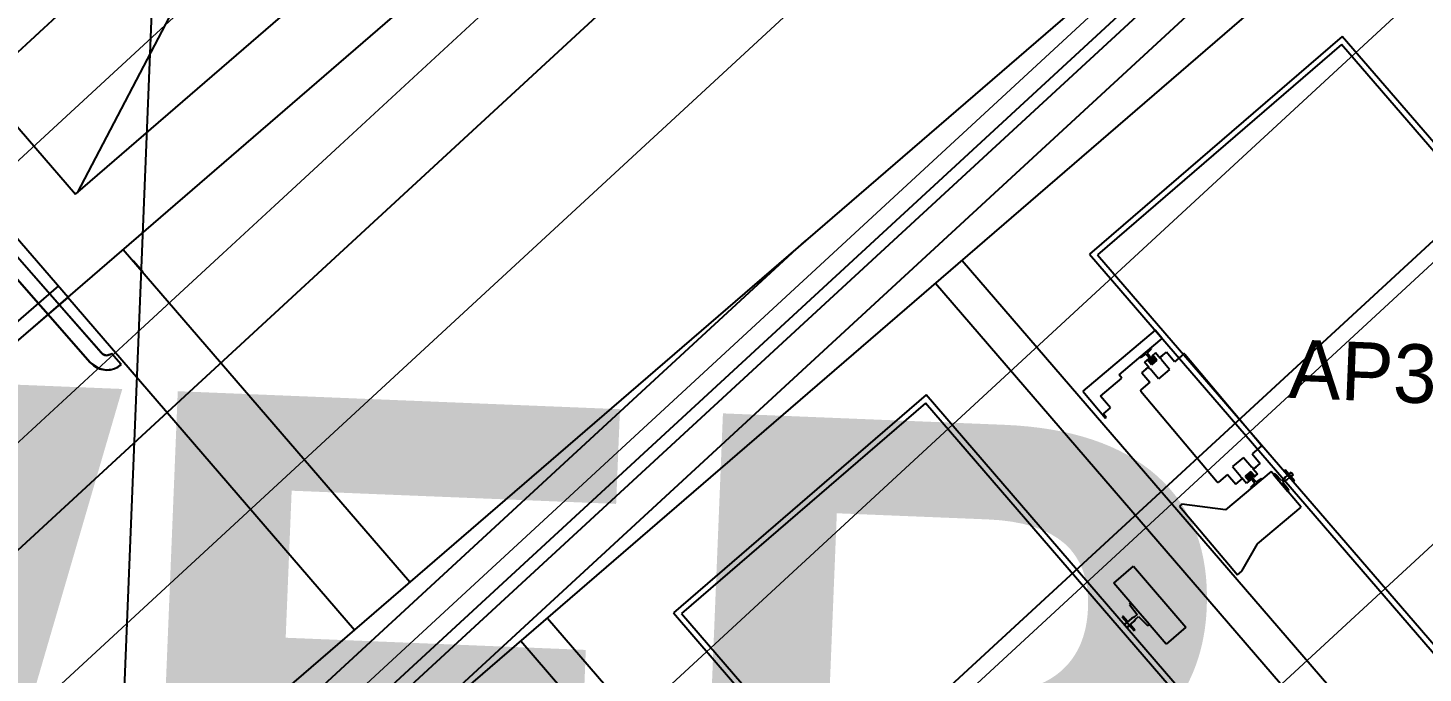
# Model space of a CAD drawing. Extents: x -678889171 to 586587, y -792238163 to 335485.
# Drawn here: x -678732880 to -678728115, y -792161297 to -792159094 of the extents above; entities that cross this region are included whole.
import ezdxf
from ezdxf.enums import TextEntityAlignment as Align

# ---------------------------------------------------------------- set-up
doc = ezdxf.new("R2010")
doc.units = 0
doc.header["$MEASUREMENT"] = 0
for name, color, linetype in [('A-ANNO-LEGN', 252, 'Continuous'), ('A-FLOR-PATT', 252, 'Continuous'), ('A-SITE-PATT', 252, 'Continuous'), ('A-WALL', 252, 'Continuous')]:
    doc.layers.add(name, color=color, linetype=linetype)
doc.layers.add('BASEMENT3 LAYOUT$0$HATCH5', color=252, linetype='Continuous', lineweight=15)
doc.styles.add('BASEMENT3 LAYOUT$0$EN-SB', font='swissb.ttf')
doc.styles.add('Elevator tower A$0$AR-SR', font='sarb.shx')
doc.styles.add('Ground floor Towers$0$$Bas01-Rname$0$EN-SC', font='swissc.ttf')
doc.styles.add('Ground floor Towers$0$$Bas01-Rname$0$EN-SCL', font='swisscl.ttf')
doc.styles.add('Ground floor Towers$0$04-Ground Floor$0$V2-lower ground$0$LEVEL  FOR LICENSE LOWER GR$0$$LG- LEVEL$0$AR-SR', font='sarb.shx')

# ---------------------------------------------------------------- blocks, each defined once
blk = doc.blocks.new('A$C61C61320')
at = {"layer": 'BASEMENT3 LAYOUT$0$HATCH5'}
h = blk.add_hatch(dxfattribs=at)
h.set_pattern_fill('JIS_WOOD', color=256, scale=1000, style=0)
h.set_pattern_definition([(45, (-845680.2949388556, -470481.0696760565), (-499.9999991609842, 499.9999991609843), [])])
h.paths.add_polyline_path([(12440.74077330553, -169431.9252005816), (13408.27617370361, -243253.7315873399), (7111.185080291936, -248399.4795461658), (-61957.46107163071, -237877.8060760189), (-55832.26724016038, -200866.3395951205), (-20860.02674167091, -206712.4958959252), (-20783.43353955913, -208437.764712235), (-16504.6553898881, -208719.7022090854), (-18718.17453308101, -208569.0044804074), (-18168.17453308101, -169431.9252005816)])
at = {"layer": 'BASEMENT3 LAYOUT$0$HATCH5', "style": 'BASEMENT3 LAYOUT$0$EN-SB'}
blk.add_text('TOWER (A)', height=2000, dxfattribs=at).set_placement((-23889.31892161025, -222686.1925793323))
blk = doc.blocks.new('2')
at = {"layer": 'BASEMENT3 LAYOUT$0$HATCH5', "style": 'BASEMENT3 LAYOUT$0$EN-SB'}
blk.add_text('TOWER (A)', height=2000, dxfattribs=at).set_placement((94031.53737998311, 9511.168125299038))
blk = doc.blocks.new('GR')
at = {"layer": 'A-FLOR-PATT'}
for p, q in [((70490, 90900), (70490, 1700)), ((71311.58332359744, 29555.20150613211), (70261.44996513217, 27336.86524036629)), ((74626.76612781573, 29027.74407924579), (69954.09477021193, 24654.39954858962)), ((74626.76612702776, 29027.74408097002), (69954.09476942396, 24654.39955031385)), ((70149.300244994, 24445.83353590424), (74677.26045487431, 28973.79374578461)), ((70245.11890664184, 26979.15744717723), (72288.00297397026, 28894.00419076256)), ((70256.31444777147, 27332.30116056394), (71934.41283161944, 28905.19497891194)), ((71209.36516275717, 25281.39205064077), (74785.79927040398, 28857.82615828759)), ((70519.47076322368, 24635.69162190981), (74608.05820113185, 28462.3680862295)), ((70519.4707624384, 24635.69162363654), (74608.05820034302, 28462.36808795466)), ((74556.23175021607, 28045.6864225287), (73724.35740412591, 27267.25401628352)), ((74555.3103374601, 28017.9225130057), (73752.12131364892, 27266.33260352755)), ((75990.16380100945, 26484.56164936602), (74555.3103374601, 28017.9225130057)), ((76023.29620988591, 26477.90317215424), (74556.23175021607, 28045.6864225287)), ((69281.54735442088, 28004.47256581702), (70245.11890664184, 26979.15744717723)), ((69635.28062657232, 27993.12947642117), (70256.31444777147, 27332.30116056394)), ((69191.52085087082, 27954.24511547464), (70329.73304784327, 26759.48750066459)), ((70329.73304784326, 26759.48750066458), (69191.52085087085, 27954.2451154746)), ((70251.30086700858, 26914.25293026688), (69262.267756099, 27951.97623072698)), ((70365.9855361259, 26793.92232451079), (69262.26775609901, 27951.97623072696)), ((70040.76142946433, 24561.80112340144), (72752.53029312345, 27273.56998706056)), ((73724.35740412591, 27267.25401628352), (75191.42186379578, 25699.47076590903)), ((73752.12131364892, 27266.33260352755), (75186.97477719831, 25732.97173988793)), ((73290.20460400498, 27228.97970614035), (75066.87734401126, 25330.70533834525)), ((70426.43578557548, 27149.72220013443), (71450.80981365658, 26055.2364702898)), ((70461.75975789475, 27113.69098886145), (70495.95340772787, 27077.21093525556)), ((73202.5920160498, 27146.97949619063), (74979.26475605609, 25248.70512839553)), ((73958.49301683079, 27017.04422523078), (73720.1872090917, 26799.03356641697)), ((73983.36115281715, 26989.8610532454), (73958.49301683079, 27017.04422523078)), ((69371.56311481807, 26161.56215143243), (70246.10943607602, 26980.08587761903)), ((70244.34058475828, 26978.42790645192), (70074.43831293333, 26819.4118412898)), ((70243.9095606689, 26978.88842940583), (71268.28358875017, 25884.40269956102)), ((73929.44786171266, 26940.53925020577), (73983.36115281715, 26989.8610532454)), ((73842.00865849284, 26860.54674611622), (73929.44786171266, 26940.53925020577)), ((73948.02302923608, 26957.53247646306), (73910.87269418933, 26923.54602394838)), ((73910.87269418933, 26923.54602394838), (73914.49213995399, 26921.86387908258)), ((73914.49213995399, 26921.86387908258), (73931.16828216169, 26935.24730555862)), ((73931.16828216169, 26935.24730555862), (73941.26060068286, 26924.21546826113)), ((73934.56617865988, 26938.35582255686), (73949.37721066861, 26953.77798693176)), ((73944.65849718105, 26927.32398525949), (73934.56617865988, 26938.35582255686)), ((73941.26060068286, 26924.21546826113), (73945.06550036407, 26919.37408789707)), ((73949.14297616188, 26923.10430829503), (73944.65849718105, 26927.32398525949)), ((73949.37721066861, 26953.77798693176), (73948.02302923608, 26957.53247646306)), ((73959.67048706285, 26911.59676548789), (73949.14297616188, 26923.10430829503)), ((73963.40268961426, 26939.81138803263), (73950.71720935444, 26928.20625790555)), ((73954.34163228584, 26931.52200937047), (73950.71720935444, 26928.20625790555)), ((73965.22362201312, 26912.34940758077), (73950.71720935444, 26928.20625790555)), ((73965.22362201312, 26912.34940758077), (73950.71720935444, 26928.20625790555)), ((73968.84804494453, 26915.66515904563), (73954.34163228584, 26931.52200937047)), ((73979.98144693855, 26921.68927337558), (73963.40268961426, 26939.81138803263)), ((73977.82620848631, 26924.04514828103), (74000.02579894118, 26944.35412600325)), ((73986.88726581489, 26932.33452694319), (73977.82620848631, 26924.04514828103)), ((73977.82620848631, 26924.04514828103), (73986.88726581489, 26932.33452694319)), ((73979.98144693855, 26921.68927337558), (73981.11407910459, 26922.72544570841)), ((73984.42983056945, 26919.10102277706), (73981.11407910459, 26922.72544570841)), ((74029.03862425861, 26912.64042535357), (74000.02579894118, 26944.35412600325)), ((74058.94011344254, 26939.99537493859), (74029.03862425861, 26912.64042535357)), ((74063.27772244024, 26939.80245527197), (74336.82721829032, 26640.78756343207)), ((70364.59769156085, 26796.03563366299), (70251.30086700858, 26914.25293026688)), ((73919.3823887177, 26870.57865591036), (73941.58197917242, 26890.88763363255)), ((73939.84394056021, 26918.25900351108), (73927.15846030033, 26906.65387338409)), ((73943.73721762461, 26888.53175872713), (73927.15846030033, 26906.65387338409)), ((73932.52092184398, 26882.59825497048), (73941.58197917242, 26890.88763363255)), ((73939.84394056021, 26918.25900351108), (73936.21951762882, 26914.94325204627)), ((73950.72593028752, 26899.08640172143), (73936.21951762882, 26914.94325204627)), ((73954.35035321895, 26902.40215318618), (73939.84394056021, 26918.25900351108)), ((73954.35035321895, 26902.40215318618), (73939.84394056021, 26918.25900351108)), ((73943.73721762461, 26888.53175872713), (73942.60458545852, 26887.49558639442)), ((73945.92033692339, 26883.87116346302), (73942.60458545852, 26887.49558639442)), ((73945.06550036407, 26919.37408789707), (73955.59301126498, 26907.86654508996)), ((73947.05296908948, 26884.90733579572), (73945.92033692339, 26883.87116346302)), ((73976.89473227308, 26852.28752941321), (73947.05296908948, 26884.90733579572)), ((73968.84804494453, 26915.66515904563), (73950.72593028752, 26899.08640172143)), ((73954.43834435439, 26906.81021458647), (73960.82515397333, 26912.65309599141)), ((73954.91763564739, 26903.14660744928), (73954.43834435439, 26906.81021458647)), ((73960.80311922885, 26912.6329378206), (73954.46037909896, 26906.83037275713)), ((73955.59301126498, 26907.86654508996), (73959.67048706285, 26911.59676548789)), ((73964.43174584229, 26911.85045504454), (73960.82515397333, 26912.65309599141)), ((74013.13896158704, 26885.44504406169), (73976.89473227308, 26852.28752941321)), ((73983.2971984034, 26918.06485044429), (73984.42983056945, 26919.10102277706)), ((74013.13896158704, 26885.44504406169), (73983.2971984034, 26918.06485044429)), ((73781.27966572519, 26785.0163237575), (73851.95591288735, 26849.67347732207)), ((73851.95591288735, 26849.67347732207), (73842.00865849284, 26860.54674611622)), ((73948.39521403512, 26838.86495526065), (73918.49372485111, 26811.51000567563)), ((73919.3823887177, 26870.57865591036), (73948.39521403512, 26838.86495526065)), ((70370.5081599712, 26790.16495360209), (70364.59769156085, 26796.03563366299)), ((70384.1117802672, 26786.13973643391), (70370.5081599712, 26790.16495360209)), ((70396.69693119537, 26789.53848702294), (70384.1117802672, 26786.13973643391)), ((70401.32919219039, 26793.01349229264), (70396.69693119537, 26789.53848702294)), ((70401.32919219037, 26793.01349229262), (70396.69693119536, 26789.53848702292)), ((70435.76401603677, 26756.76100401019), (70401.32919219039, 26793.01349229264)), ((70435.76401603679, 26756.76100401016, 6.773840919762759e-08), (70401.32919219037, 26793.01349229262, 6.786385663618714e-08)), ((73720.1872090917, 26799.03356641697), (73801.00865104739, 26710.6882574643)), ((73816.92399397236, 26746.05377724502), (73781.27966572519, 26785.0163237575)), ((73918.30080518461, 26807.17239667795), (74191.85030103463, 26508.15750483811)), ((70329.73304784327, 26759.48750066459), (70358.0266052425, 26740.82214515028)), ((70358.0266052425, 26740.82214515028), (70382.18385599383, 26736.16451980871)), ((70382.18385599383, 26736.16451980871), (70406.29866957289, 26739.4965794478)), ((70406.29866957289, 26739.4965794478), (70422.0233448666, 26746.42719306228)), ((70422.0233448666, 26746.42719306228), (70435.76401603677, 26756.76100401019)), ((70435.76401603648, 26756.76100400999), (70422.02334486658, 26746.42719306228)), ((73186.0082328611, 26764.58199163486), (72354.13388677094, 25986.14958538968)), ((73185.08682010513, 26736.81808211186), (72381.89779629395, 25985.22817263371)), ((74619.94028365448, 25203.45721847218), (73185.08682010513, 26736.81808211186)), ((74653.07269253094, 25196.7987412604), (73186.0082328611, 26764.58199163486)), ((73794.27135065118, 26725.33033058976), (73816.92399397236, 26746.05377724502)), ((73804.63307397882, 26714.00400892919), (73794.27135065118, 26725.33033058976)), ((73801.00865104739, 26710.6882574643), (73804.63307397882, 26714.00400892919)), ((74336.63429862369, 26636.44995443444), (74306.73280943974, 26609.09500484943)), ((74278.2332912017, 26595.67243069687), (74241.98906188778, 26562.51491604841)), ((74278.2332912017, 26595.67243069687), (74308.07505438538, 26563.05262431435)), ((74306.73280943974, 26609.09500484943), (74335.74563475714, 26577.38130419975)), ((74373.7037656031, 26551.35441681361), (74224.19631968318, 26414.57966888856)), ((74241.98906188778, 26562.51491604841), (74271.83082507148, 26529.8951096659)), ((74304.40209318728, 26548.8735583887), (74286.2799785303, 26532.29480106453)), ((74294.30286950147, 26535.30686411864), (74300.68967912043, 26541.14974552367)), ((74300.66764437592, 26541.12958735289), (74294.32490424592, 26535.32702228948)), ((74299.53501220985, 26540.09341502018), (74295.45753641205, 26536.36319462224)), ((74310.06252311071, 26528.58587221298), (74299.53501220985, 26540.09341502018)), ((74300.2103878274, 26544.81335266089), (74300.68967912043, 26541.14974552367)), ((74300.77767025585, 26545.55780692393), (74315.28408291459, 26529.70095659906)), ((74300.77767025585, 26545.55780692393), (74315.28408291459, 26529.70095659906)), ((74304.40209318728, 26548.8735583887), (74318.90850584599, 26533.01670806389)), ((74308.07505438538, 26563.05262431435), (74309.20768655142, 26564.08879664712)), ((74309.20768655142, 26564.08879664712), (74312.52343801624, 26560.46437371572)), ((74311.39080585021, 26559.42820138301), (74312.52343801624, 26560.46437371572)), ((74311.39080585021, 26559.42820138301), (74327.9695631745, 26541.30608672593)), ((74313.54604430238, 26557.07232647753), (74335.74563475714, 26577.38130419975)), ((74322.60710163089, 26565.36170513966), (74313.54604430238, 26557.07232647753)), ((74313.54604430238, 26557.07232647753), (74322.60710163089, 26565.36170513966)), ((74327.9695631745, 26541.30608672593), (74315.28408291459, 26529.70095659906)), ((74408.51915598402, 26513.29797603397), (74373.7037656031, 26551.35441681361)), ((74387.7284957955, 26544.21136841734), (74382.61484766491, 26541.61378018549)), ((74382.61484766491, 26541.61378018549), (74434.42346430315, 26484.9821718825)), ((74411.8834457156, 26520.53686756335), (74387.7284957955, 26544.21136841734)), ((74422.29494071017, 26559.1895092091), (74420.70925567769, 26557.73886794318)), ((74420.70925567769, 26557.73886794318), (74433.35055813742, 26543.92075551726)), ((74455.45245535867, 26522.94527989512), (74422.29494071017, 26559.1895092091)), ((74442.35373956595, 26550.90885148008), (74423.3255191762, 26533.50115628963)), ((74429.95702210582, 26526.25231042688), (74448.98524249568, 26543.66000561722)), ((74433.35055813742, 26543.92075551726), (74442.41161546594, 26552.21013417939)), ((74450.28652519496, 26543.60212971727), (74441.22546786649, 26535.3127510552)), ((74448.98524249568, 26543.66000561722), (74442.35373956595, 26550.90885148008)), ((74442.41161546594, 26552.21013417939), (74450.28652519496, 26543.60212971727)), ((74226.08939921623, 26535.31953475653), (74196.18791003223, 26507.96458517152)), ((74226.08939921623, 26535.31953475653), (74255.10222453364, 26503.60583410689)), ((74255.10222453364, 26503.60583410689), (74277.30181498844, 26523.91481182908)), ((74268.24075766, 26515.62543316695), (74277.30181498844, 26523.91481182908)), ((74271.83082507148, 26529.8951096659), (74270.6981929054, 26528.85893733308)), ((74270.6981929054, 26528.85893733308), (74274.01394437022, 26525.2345144017)), ((74275.1465765363, 26526.27068673444), (74274.01394437022, 26525.2345144017)), ((74275.1465765363, 26526.27068673444), (74291.72533386061, 26508.14857207745)), ((74286.2799785303, 26532.29480106453), (74300.786391189, 26516.43795073964)), ((74289.90440146167, 26535.61055252931), (74304.41081412039, 26519.75370220447)), ((74289.90440146167, 26535.61055252931), (74304.41081412039, 26519.75370220447)), ((74290.69627763248, 26536.10950506563), (74294.30286950147, 26535.30686411864)), ((74304.41081412039, 26519.75370220447), (74291.72533386061, 26508.14857207745)), ((74295.45753641205, 26536.36319462224), (74305.98504731292, 26524.85565181499)), ((74304.41081412039, 26519.75370220447), (74300.786391189, 26516.43795073964)), ((74320.56184481495, 26509.60413755316), (74305.75081280622, 26494.18197317832)), ((74305.75081280622, 26494.18197317832), (74307.10499423878, 26490.42748364704)), ((74305.98504731292, 26524.85565181499), (74310.46952629383, 26520.63597485065)), ((74307.10499423878, 26490.42748364704), (74344.25532928556, 26524.4139361617)), ((74313.86742279197, 26523.74449184895), (74310.06252311071, 26528.58587221298)), ((74310.46952629383, 26520.63597485065), (74320.56184481495, 26509.60413755316)), ((74323.9597413131, 26512.71265455149), (74313.86742279197, 26523.74449184895)), ((74318.90850584599, 26533.01670806389), (74315.28408291459, 26529.70095659906)), ((74340.63588352081, 26526.09608102747), (74323.9597413131, 26512.71265455149)), ((74344.25532928556, 26524.4139361617), (74340.63588352081, 26526.09608102747)), ((74481.05121927765, 26434.01372440974), (74408.51915598402, 26513.29797603397)), ((74420.03839731125, 26527.99730835934), (74411.8834457156, 26520.53686756335)), ((74416.02813504664, 26516.00633889917), (74424.18308664231, 26523.46677969504)), ((74437.46476776821, 26489.84502444649), (74416.02813504664, 26516.00633889917)), ((74423.3255191762, 26533.50115628963), (74420.03839731125, 26527.99730835934)), ((74424.18308664231, 26523.46677969504), (74429.95702210582, 26526.25231042688)), ((74441.22546786649, 26535.3127510552), (74453.86677032625, 26521.49463862923)), ((74453.86677032625, 26521.49463862923), (74455.45245535867, 26522.94527989512)), ((74434.42346430315, 26484.9821718825), (74437.46476776821, 26489.84502444649)), ((74073.97066696457, 26427.78039481569), (74066.2687682354, 26420.73442295287)), ((74066.2687682354, 26420.73442295287), (74273.50323478847, 26194.20798974088)), ((74224.19631968318, 26414.57966888856), (74073.97066696457, 26427.78039481569)), ((74337.43346062119, 26302.62707261511), (74481.05121927765, 26434.01372440974)), ((74287.5478736476, 26207.05652666712), (74337.43346062119, 26302.62707261511)), ((73852.41397828907, 26148.4455625134), (73917.24280663955, 26209.10960520693)), ((73917.24280663955, 26209.10960520693), (74105.14028400907, 26008.31234925415)), ((74273.50323478847, 26194.20798974088), (74287.5478736476, 26207.05652666712)), ((74040.31145565864, 25947.64830656056), (73852.41397828907, 26148.4455625134)), ((73912.80959601502, 26083.90358738569), (73908.98836284313, 26077.63767185362)), ((73908.98836284313, 26077.63767185362), (73936.79398995014, 26044.47326754074)), ((73979.91583793267, 26012.19028168821), (73912.80959601502, 26083.90358738569)), ((73888.4583602659, 26036.90522146595), (73886.45038770643, 26035.02624669226)), ((73886.45038770643, 26035.02624669226), (73929.39838253372, 25989.12973104586)), ((73904.83228329381, 26019.40717487576), (73888.4583602659, 26036.90522146595)), ((73893.35815438225, 26008.67017616893), (73904.83228329381, 26019.40717487576)), ((73919.11965966795, 26031.16258868793), (73895.02398895357, 26008.61489140356)), ((73903.6135879191, 25999.43558827433), (73927.70925863343, 26021.98328555867)), ((73926.46727392975, 26034.80996870459), (73919.11965966795, 26031.16258868793)), ((73936.79398995014, 26044.47326754074), (73926.46727392975, 26034.80996870459)), ((73927.70925863343, 26021.98328555867), (73931.83577328312, 26029.07290424884)), ((73931.83577328312, 26029.07290424884), (73942.1624893036, 26038.73620308499)), ((73942.1624893036, 26038.73620308499), (73973.41035508415, 26008.79289838407)), ((72354.13388677094, 25986.14958538968), (73821.19834644081, 24418.36633501519)), ((72381.89779629395, 25985.22817263371), (73816.75125984334, 24451.86730899409)), ((73903.55830315371, 25997.76975370297), (73893.35815438225, 26008.67017616893)), ((73895.02398895357, 26008.61489140356), (73903.6135879191, 25999.43558827433)), ((73915.03243206533, 26008.5067524098), (73903.55830315371, 25997.76975370297)), ((73931.4063550932, 25991.00870581958), (73915.03243206533, 26008.5067524098)), ((73929.39838253372, 25989.12973104586), (73931.4063550932, 25991.00870581958)), ((73973.41035508415, 26008.79289838407), (73979.91583793267, 26012.19028168821)), ((74105.14028400907, 26008.31234925415), (74040.31145565864, 25947.64830656056)), ((71924.92060909326, 25951.10970669191), (73701.59182467064, 24052.83696766342)), ((71837.30802113809, 25869.10949674218), (73613.97923671547, 23970.83675771368))]:
    blk.add_line(p, q, dxfattribs=at)
at = {"layer": 'A-FLOR-PATT', "ltscale": 100}
blk.add_line((69337.39636067236, 26198.06739641375), (70211.9426819303, 27016.59112260034), dxfattribs=at)
at = {"layer": 'A-FLOR-PATT'}
for centre, radius, start, end in [((-55663.02808184421, -578856.4866396398), 623364.7764122983, 74.61102897088065, 88.715678869106), ((-55662.04957572921, -578844.685925062), 622702.9587305912, 74.61095202551606, 88.71574447441284), ((-55662.04957586701, -578844.6859266991), 615202.9587322307, 74.22143378566328, 85.22979167610383), ((-55662.04957586701, -578844.6859266991), 607202.9587322306, 74.22143378566328, 89.82613372100917), ((74061.01245810807, 26937.7301106065), 3.070184832730833, 42.45338896176445, 132.4533889620782), ((73953.62895264936, 26905.23753032472), 2.456147866184667, 278.2245226330515, 301.6464660866792), ((73962.46348354465, 26913.31967452026), 2.456147866184667, 323.2603118336282, 346.6822552894615), ((73963.76476624396, 26913.26179862031), 1.228073933092334, 319.2307809772288, 334.4777017980056), ((70384.1117802672, 26811.13973643389), 24.99999999998638, 223.5270120948196, 300.2255986095592), ((70384.1117802672, 26811.1397364339, 6.792658035546693e-08), 25, 223.527012094835, 313.5270120946503), ((73920.56606951664, 26809.24474134357), 3.070184832730833, 132.4533889620782, 222.4533889617644), ((70384.11178026718, 26811.13973643393), 75.00000000001889, 223.5270120948285, 300.3637209057164), ((70384.1117802672, 26811.1397364339, 6.792658035546693e-08), 75, 223.527012094835, 313.5270120946503), ((74334.5619539582, 26638.71521876653), 3.070184832730833, 312.4533889620782, 42.45338896176445), ((74301.49907082543, 26542.72242978541), 2.456147866184667, 98.22452263305159, 121.6464660866792), ((74301.55694672545, 26544.02371248472), 1.228073933092334, 110.4290761240783, 125.6759969425749), ((74194.11556536672, 26510.22984950364), 3.070184832730833, 222.4533889617644, 312.4533889620782), ((74292.66453993019, 26534.64028558985), 2.456147866184667, 143.2603118336283, 166.6822552894615), ((-55662.04957586701, -578844.6859266991), 599702.9587322306, 74.22143378566328, 89.82613372100917)]:
    blk.add_arc(centre, radius, start, end, dxfattribs=at)
at = {"layer": 'A-FLOR-PATT', "style": 'Elevator tower A$0$AR-SR'}
blk.add_text('AP3', height=200, rotation=0.0266218283508001, dxfattribs=at).set_placement((74420.79090716556, 26805.34605304916))
at = {"layer": 'A-FLOR-PATT', "style": 'Ground floor Towers$0$04-Ground Floor$0$V2-lower ground$0$LEVEL  FOR LICENSE LOWER GR$0$$LG- LEVEL$0$AR-SR', "flags": 12}
for tag, p in [('L', (30296.07288644527, 72859.53473235783)), ('P', (30237.50458115668, 72203.99769414036))]:
    blk.add_attdef(tag, text='', height=500, dxfattribs=at).set_placement(p, align=Align.RIGHT)
at = {"layer": 'A-FLOR-PATT'}
for tag, p, height, style in [('N', (85492.25876324323, 56633.4995742733), 250, 'Ground floor Towers$0$$Bas01-Rname$0$EN-SC'), ('N', (89389.48149106537, 56633.4995742733), 250, 'Ground floor Towers$0$$Bas01-Rname$0$EN-SC'), ('N', (94597.61363499537, 56633.4995742733), 250, 'Ground floor Towers$0$$Bas01-Rname$0$EN-SC'), ('AN', (85922.66280553787, 56313.08159666645), 200, 'Ground floor Towers$0$$Bas01-Rname$0$EN-SCL'), ('AN', (89819.88553336001, 56313.08159666645), 200, 'Ground floor Towers$0$$Bas01-Rname$0$EN-SCL'), ('AN', (95028.01767729002, 56313.08159666645), 200, 'Ground floor Towers$0$$Bas01-Rname$0$EN-SCL'), ('SN', (85299.47460008037, 56025.08594095582), 200, 'Ground floor Towers$0$$Bas01-Rname$0$EN-SCL'), ('SN', (89196.69732790251, 56025.08594095582), 200, 'Ground floor Towers$0$$Bas01-Rname$0$EN-SCL'), ('SN', (94404.82947183252, 56025.08594095582), 200, 'Ground floor Towers$0$$Bas01-Rname$0$EN-SCL'), ('F', (85927.04975899268, 56008.67972904726), 200, 'Ground floor Towers$0$$Bas01-Rname$0$EN-SCL'), ('F', (89824.27248681482, 56008.67972904726), 200, 'Ground floor Towers$0$$Bas01-Rname$0$EN-SCL'), ('F', (95032.40463074483, 56008.67972904726), 200, 'Ground floor Towers$0$$Bas01-Rname$0$EN-SCL')]:
    blk.add_attdef(tag, p, '', height=height, dxfattribs=dict(at, style=style))
at = {"layer": 'A-FLOR-PATT', "style": 'Ground floor Towers$0$$Bas01-Rname$0$EN-SCL', "width": 0.8}
for p in [(85305.16036184286, 56295.1433535593), (89202.383089665, 56295.1433535593), (94410.51523359501, 56295.1433535593)]:
    blk.add_attdef('FN', p, '', height=250, dxfattribs=at)

msp = doc.modelspace()

# ---------------------------------------------------------------- block references
at = {"layer": 'A-SITE-PATT', "rotation": 357.6731745000001}
for name, p in [('A$C61C61320', (-678706236.4347705, -791940527.995869, -212772)), ('2', (-678833487.1858103, -792167746.3685482, -212772))]:
    msp.add_blockref(name, p, dxfattribs=at)

# ---------------------------------------------------------------- next in the draw order: block references
at = {"layer": 'A-WALL', "rotation": 357.6731745000001}
msp.add_blockref('GR', (-678804025.0995113, -792184118.4910543, -212772), dxfattribs=at)

# ---------------------------------------------------------------- next in the draw order: hatches: boundary and pattern name
at = {"layer": 'A-ANNO-LEGN'}
h = msp.add_hatch(dxfattribs=at)
h.set_pattern_fill('ANSI31', color=256, scale=10000, angle=-2.326825500000001)
h.set_pattern_definition([(42.6731745, (-679564563.7146958, -792179516.537627), (-847.2693918303064, 919.0400305032981), [])])
h.paths.add_polyline_path([(-678777672.8996642, -792179735.1176345), (-678770187.1392597, -792139007.139102), (-678733063.7379951, -792148537.2472874), (-678731444.0167841, -792108675.140868), (-678688692.2204224, -792110162.0728618), (-678692240.0211401, -792193145.4692618), (-678709626.0473782, -792200229.2193018), (-678779081.755804, -792187036.6399584)])

doc.saveas('drawing.dxf')
